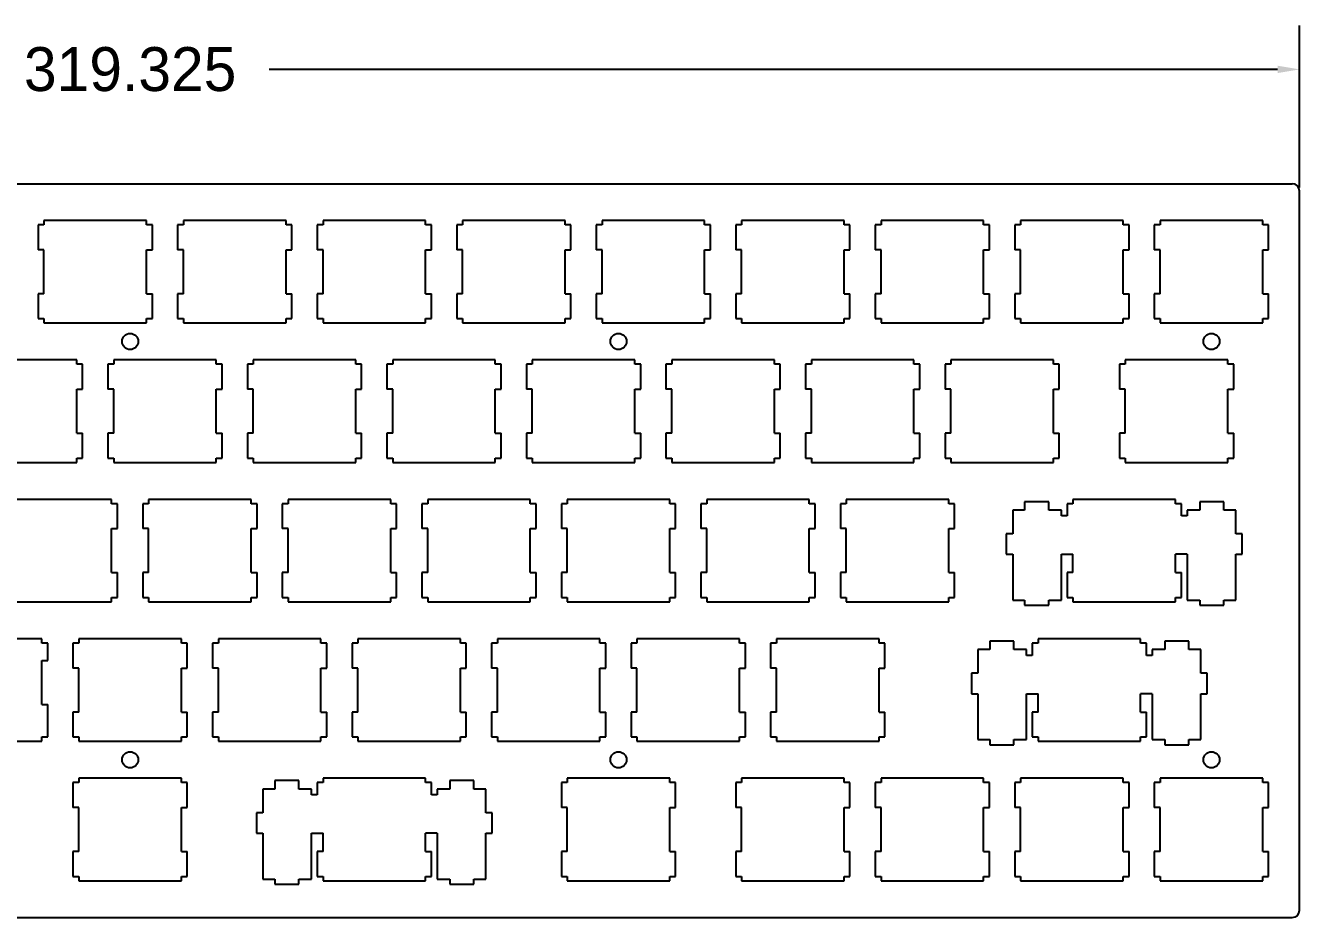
# Model space of a CAD drawing. Header units: inches. Extents: x 24 to 381, y 153 to 275.
# Drawn here: x 207 to 381, y 152.7 to 274.6 of the extents above; entities that cross this region are included whole.
import ezdxf

# ---------------------------------------------------------------- set-up
doc = ezdxf.new("R2010")
doc.units = ezdxf.units.IN
doc.header["$MEASUREMENT"] = 0
doc.header["$PDSIZE"] = -1
doc.dimstyles.new('Metric', dxfattribs={"dimtxt": 6, "dimasz": 3, "dimexe": 6, "dimexo": 0.5, "dimgap": 2, "dimtad": 0, "dimtih": 1, "dimtoh": 1, "dimdec": 3, "dimzin": 0, "dimdsep": 46, "dimtxsty": 'Standard', "dimcen": 0.09, "dimazin": 0, "dimtfac": 1, "dimtdec": 3, "dimtofl": 0, "dimtmove": 0, "dimatfit": 3, "dimfxl": 1, "dimtolj": 1, "dimtzin": 0, "dimarcsym": 0})

# ---------------------------------------------------------------- blocks, each defined once
blk = doc.blocks.new('*D26')
at = {"color": 0, "lineweight": -2, "transparency": 16777216}
for p, q in [((61.66, 252.47), (61.66, 274.59)), ((380.99, 252.47), (380.99, 274.59)), ((64.66, 268.59), (202.33, 268.59)), ((377.99, 268.59), (240.33, 268.59))]:
    blk.add_line(p, q, dxfattribs=at)
at = {"color": 0, "transparency": 16777216}
for points in [[(64.66, 269.09), (64.66, 268.09), (61.66, 268.59)], [(377.99, 269.09), (377.99, 268.09), (380.99, 268.59)]]:
    blk.add_solid(points, dxfattribs=at)
at = {"layer": 'Defpoints', "color": 0, "transparency": 16777216}
for p in [(380.99, 268.59), (61.66, 251.97), (380.99, 251.97)]:
    blk.add_point(p, dxfattribs=at)
at = {"color": 0, "transparency": 16777216, "insert": (221.33, 268.59), "char_height": 6, "attachment_point": 5}
blk.add_mtext('\\A1;319.325', dxfattribs=at)

msp = doc.modelspace()

# ---------------------------------------------------------------- linework, layer by layer
at = {"color": 0}
for p, q in [((62.6635, 252.9736), (379.9885, 252.9736)), ((380.9885, 153.7236), (380.9885, 251.9736)), ((209.5635, 247.3486), (208.7635, 247.3486)), ((208.7635, 247.3486), (208.7635, 243.9486)), ((223.5635, 247.9486), (209.5635, 247.9486)), ((209.5635, 247.9486), (209.5635, 247.3486)), ((223.5635, 247.3486), (223.5635, 247.9486)), ((224.3635, 247.3486), (223.5635, 247.3486)), ((224.3635, 243.9486), (224.3635, 247.3486)), ((227.8135, 247.3486), (227.8135, 243.9486)), ((228.6135, 247.3486), (227.8135, 247.3486)), ((228.6135, 247.9486), (228.6135, 247.3486)), ((242.6135, 247.9486), (228.6135, 247.9486)), ((242.6135, 247.3486), (242.6135, 247.9486)), ((243.4135, 247.3486), (242.6135, 247.3486)), ((243.4135, 243.9486), (243.4135, 247.3486)), ((246.8635, 247.3486), (246.8635, 243.9486)), ((247.6635, 247.3486), (246.8635, 247.3486)), ((261.6635, 247.9486), (247.6635, 247.9486)), ((247.6635, 247.9486), (247.6635, 247.3486)), ((261.6635, 247.3486), (261.6635, 247.9486)), ((262.4635, 247.3486), (261.6635, 247.3486)), ((262.4635, 243.9486), (262.4635, 247.3486)), ((265.9135, 247.3486), (265.9135, 243.9486)), ((266.7135, 247.3486), (265.9135, 247.3486)), ((266.7135, 247.9486), (266.7135, 247.3486)), ((280.7135, 247.9486), (266.7135, 247.9486)), ((280.7135, 247.3486), (280.7135, 247.9486)), ((281.5135, 247.3486), (280.7135, 247.3486)), ((281.5135, 243.9486), (281.5135, 247.3486)), ((284.9635, 247.3486), (284.9635, 243.9486)), ((285.7635, 247.3486), (284.9635, 247.3486)), ((285.7635, 247.9486), (285.7635, 247.3486)), ((299.7635, 247.9486), (285.7635, 247.9486)), ((299.7635, 247.3486), (299.7635, 247.9486)), ((300.5635, 247.3486), (299.7635, 247.3486)), ((300.5635, 243.9486), (300.5635, 247.3486)), ((304.8135, 247.3486), (304.0135, 247.3486)), ((304.0135, 247.3486), (304.0135, 243.9486)), ((318.8135, 247.9486), (304.8135, 247.9486)), ((304.8135, 247.9486), (304.8135, 247.3486)), ((318.8135, 247.3486), (318.8135, 247.9486)), ((319.6135, 247.3486), (318.8135, 247.3486)), ((319.6135, 243.9486), (319.6135, 247.3486)), ((323.8635, 247.3486), (323.0635, 247.3486)), ((323.0635, 247.3486), (323.0635, 243.9486)), ((337.8635, 247.9486), (323.8635, 247.9486)), ((323.8635, 247.9486), (323.8635, 247.3486)), ((337.8635, 247.3486), (337.8635, 247.9486)), ((338.6635, 247.3486), (337.8635, 247.3486)), ((338.6635, 243.9486), (338.6635, 247.3486)), ((342.9135, 247.3486), (342.1135, 247.3486)), ((342.1135, 247.3486), (342.1135, 243.9486)), ((356.9135, 247.9486), (342.9135, 247.9486)), ((342.9135, 247.9486), (342.9135, 247.3486)), ((356.9135, 247.3486), (356.9135, 247.9486)), ((357.7135, 247.3486), (356.9135, 247.3486)), ((357.7135, 243.9486), (357.7135, 247.3486)), ((361.1635, 247.3486), (361.1635, 243.9486)), ((361.9635, 247.3486), (361.1635, 247.3486)), ((361.9635, 247.9486), (361.9635, 247.3486)), ((375.9635, 247.9486), (361.9635, 247.9486)), ((375.9635, 247.3486), (375.9635, 247.9486)), ((376.7635, 247.3486), (375.9635, 247.3486)), ((376.7635, 243.9486), (376.7635, 247.3486)), ((208.7635, 237.9486), (208.7635, 234.5486)), ((224.3635, 234.5486), (224.3635, 237.9486)), ((227.8135, 237.9486), (227.8135, 234.5486)), ((243.4135, 234.5486), (243.4135, 237.9486)), ((246.8635, 237.9486), (246.8635, 234.5486)), ((262.4635, 234.5486), (262.4635, 237.9486)), ((265.9135, 237.9486), (265.9135, 234.5486)), ((281.5135, 234.5486), (281.5135, 237.9486)), ((284.9635, 237.9486), (284.9635, 234.5486)), ((300.5635, 234.5486), (300.5635, 237.9486)), ((304.0135, 237.9486), (304.0135, 234.5486)), ((319.6135, 234.5486), (319.6135, 237.9486)), ((323.0635, 237.9486), (323.0635, 234.5486)), ((338.6635, 234.5486), (338.6635, 237.9486)), ((342.1135, 237.9486), (342.1135, 234.5486)), ((357.7135, 234.5486), (357.7135, 237.9486)), ((361.1635, 237.9486), (361.1635, 234.5486)), ((376.7635, 234.5486), (376.7635, 237.9486)), ((208.7635, 234.5486), (209.5635, 234.5486)), ((209.5635, 234.5486), (209.5635, 233.9486)), ((209.5635, 233.9486), (223.5635, 233.9486)), ((223.5635, 234.5486), (224.3635, 234.5486)), ((223.5635, 233.9486), (223.5635, 234.5486)), ((227.8135, 234.5486), (228.6135, 234.5486)), ((228.6135, 234.5486), (228.6135, 233.9486)), ((228.6135, 233.9486), (242.6135, 233.9486)), ((242.6135, 233.9486), (242.6135, 234.5486)), ((242.6135, 234.5486), (243.4135, 234.5486)), ((246.8635, 234.5486), (247.6635, 234.5486)), ((247.6635, 234.5486), (247.6635, 233.9486)), ((247.6635, 233.9486), (261.6635, 233.9486)), ((261.6635, 233.9486), (261.6635, 234.5486)), ((261.6635, 234.5486), (262.4635, 234.5486)), ((265.9135, 234.5486), (266.7135, 234.5486)), ((266.7135, 234.5486), (266.7135, 233.9486)), ((266.7135, 233.9486), (280.7135, 233.9486)), ((280.7135, 233.9486), (280.7135, 234.5486)), ((280.7135, 234.5486), (281.5135, 234.5486)), ((284.9635, 234.5486), (285.7635, 234.5486)), ((285.7635, 234.5486), (285.7635, 233.9486)), ((285.7635, 233.9486), (299.7635, 233.9486)), ((299.7635, 233.9486), (299.7635, 234.5486)), ((299.7635, 234.5486), (300.5635, 234.5486)), ((304.0135, 234.5486), (304.8135, 234.5486)), ((304.8135, 234.5486), (304.8135, 233.9486)), ((304.8135, 233.9486), (318.8135, 233.9486)), ((318.8135, 234.5486), (319.6135, 234.5486)), ((318.8135, 233.9486), (318.8135, 234.5486)), ((323.0635, 234.5486), (323.8635, 234.5486)), ((323.8635, 234.5486), (323.8635, 233.9486)), ((323.8635, 233.9486), (337.8635, 233.9486)), ((337.8635, 234.5486), (338.6635, 234.5486)), ((337.8635, 233.9486), (337.8635, 234.5486)), ((342.1135, 234.5486), (342.9135, 234.5486)), ((342.9135, 234.5486), (342.9135, 233.9486)), ((342.9135, 233.9486), (356.9135, 233.9486)), ((356.9135, 234.5486), (357.7135, 234.5486)), ((356.9135, 233.9486), (356.9135, 234.5486)), ((361.1635, 234.5486), (361.9635, 234.5486)), ((361.9635, 234.5486), (361.9635, 233.9486)), ((361.9635, 233.9486), (375.9635, 233.9486)), ((375.9635, 233.9486), (375.9635, 234.5486)), ((375.9635, 234.5486), (376.7635, 234.5486)), ((214.0385, 228.8986), (200.0385, 228.8986)), ((214.0385, 228.2986), (214.0385, 228.8986)), ((214.8385, 228.2986), (214.0385, 228.2986)), ((214.8385, 224.8986), (214.8385, 228.2986)), ((218.2885, 228.2986), (218.2885, 224.8986)), ((219.0885, 228.2986), (218.2885, 228.2986)), ((219.0885, 228.8986), (219.0885, 228.2986)), ((233.0885, 228.8986), (219.0885, 228.8986)), ((233.0885, 228.2986), (233.0885, 228.8986)), ((233.8885, 228.2986), (233.0885, 228.2986)), ((233.8885, 224.8986), (233.8885, 228.2986)), ((237.3385, 228.2986), (237.3385, 224.8986)), ((238.1385, 228.2986), (237.3385, 228.2986)), ((238.1385, 228.8986), (238.1385, 228.2986)), ((252.1385, 228.8986), (238.1385, 228.8986)), ((252.1385, 228.2986), (252.1385, 228.8986)), ((252.9385, 228.2986), (252.1385, 228.2986)), ((252.9385, 224.8986), (252.9385, 228.2986)), ((257.1885, 228.2986), (256.3885, 228.2986)), ((256.3885, 228.2986), (256.3885, 224.8986)), ((271.1885, 228.8986), (257.1885, 228.8986)), ((257.1885, 228.8986), (257.1885, 228.2986)), ((271.1885, 228.2986), (271.1885, 228.8986)), ((271.9885, 228.2986), (271.1885, 228.2986)), ((271.9885, 224.8986), (271.9885, 228.2986)), ((276.2385, 228.2986), (275.4385, 228.2986)), ((275.4385, 228.2986), (275.4385, 224.8986)), ((290.2385, 228.8986), (276.2385, 228.8986)), ((276.2385, 228.8986), (276.2385, 228.2986)), ((290.2385, 228.2986), (290.2385, 228.8986)), ((291.0385, 228.2986), (290.2385, 228.2986)), ((291.0385, 224.8986), (291.0385, 228.2986)), ((295.2885, 228.2986), (294.4885, 228.2986)), ((294.4885, 228.2986), (294.4885, 224.8986)), ((309.2885, 228.8986), (295.2885, 228.8986)), ((295.2885, 228.8986), (295.2885, 228.2986)), ((309.2885, 228.2986), (309.2885, 228.8986)), ((310.0885, 228.2986), (309.2885, 228.2986)), ((310.0885, 224.8986), (310.0885, 228.2986)), ((314.3385, 228.2986), (313.5385, 228.2986)), ((313.5385, 228.2986), (313.5385, 224.8986)), ((328.3385, 228.8986), (314.3385, 228.8986)), ((314.3385, 228.8986), (314.3385, 228.2986)), ((328.3385, 228.2986), (328.3385, 228.8986)), ((329.1385, 228.2986), (328.3385, 228.2986)), ((329.1385, 224.8986), (329.1385, 228.2986)), ((332.5885, 228.2986), (332.5885, 224.8986)), ((333.3885, 228.2986), (332.5885, 228.2986)), ((333.3885, 228.8986), (333.3885, 228.2986)), ((347.3885, 228.8986), (333.3885, 228.8986)), ((347.3885, 228.2986), (347.3885, 228.8986)), ((348.1885, 228.2986), (347.3885, 228.2986)), ((348.1885, 224.8986), (348.1885, 228.2986)), ((356.401, 228.2986), (356.401, 224.8986)), ((357.201, 228.2986), (356.401, 228.2986)), ((357.201, 228.8986), (357.201, 228.2986)), ((371.201, 228.8986), (357.201, 228.8986)), ((371.201, 228.2986), (371.201, 228.8986)), ((372.001, 228.2986), (371.201, 228.2986)), ((372.001, 224.8986), (372.001, 228.2986)), ((214.8385, 215.4986), (214.8385, 218.8986)), ((218.2885, 218.8986), (218.2885, 215.4986)), ((233.8885, 215.4986), (233.8885, 218.8986)), ((237.3385, 218.8986), (237.3385, 215.4986)), ((252.9385, 215.4986), (252.9385, 218.8986)), ((256.3885, 218.8986), (256.3885, 215.4986)), ((271.9885, 215.4986), (271.9885, 218.8986)), ((275.4385, 218.8986), (275.4385, 215.4986)), ((291.0385, 215.4986), (291.0385, 218.8986)), ((294.4885, 218.8986), (294.4885, 215.4986)), ((310.0885, 215.4986), (310.0885, 218.8986)), ((313.5385, 218.8986), (313.5385, 215.4986)), ((329.1385, 215.4986), (329.1385, 218.8986)), ((332.5885, 218.8986), (332.5885, 215.4986)), ((348.1885, 215.4986), (348.1885, 218.8986)), ((356.401, 218.8986), (356.401, 215.4986)), ((372.001, 215.4986), (372.001, 218.8986)), ((200.0385, 214.8986), (214.0385, 214.8986)), ((214.0385, 214.8986), (214.0385, 215.4986)), ((214.0385, 215.4986), (214.8385, 215.4986)), ((218.2885, 215.4986), (219.0885, 215.4986)), ((219.0885, 215.4986), (219.0885, 214.8986)), ((219.0885, 214.8986), (233.0885, 214.8986)), ((233.0885, 214.8986), (233.0885, 215.4986)), ((233.0885, 215.4986), (233.8885, 215.4986)), ((237.3385, 215.4986), (238.1385, 215.4986)), ((238.1385, 215.4986), (238.1385, 214.8986)), ((238.1385, 214.8986), (252.1385, 214.8986)), ((252.1385, 214.8986), (252.1385, 215.4986)), ((252.1385, 215.4986), (252.9385, 215.4986)), ((256.3885, 215.4986), (257.1885, 215.4986)), ((257.1885, 215.4986), (257.1885, 214.8986)), ((257.1885, 214.8986), (271.1885, 214.8986)), ((271.1885, 215.4986), (271.9885, 215.4986)), ((271.1885, 214.8986), (271.1885, 215.4986)), ((275.4385, 215.4986), (276.2385, 215.4986)), ((276.2385, 215.4986), (276.2385, 214.8986)), ((276.2385, 214.8986), (290.2385, 214.8986)), ((290.2385, 215.4986), (291.0385, 215.4986)), ((290.2385, 214.8986), (290.2385, 215.4986)), ((294.4885, 215.4986), (295.2885, 215.4986)), ((295.2885, 215.4986), (295.2885, 214.8986)), ((295.2885, 214.8986), (309.2885, 214.8986)), ((309.2885, 215.4986), (310.0885, 215.4986)), ((309.2885, 214.8986), (309.2885, 215.4986)), ((313.5385, 215.4986), (314.3385, 215.4986)), ((314.3385, 215.4986), (314.3385, 214.8986)), ((314.3385, 214.8986), (328.3385, 214.8986)), ((328.3385, 215.4986), (329.1385, 215.4986)), ((328.3385, 214.8986), (328.3385, 215.4986)), ((332.5885, 215.4986), (333.3885, 215.4986)), ((333.3885, 215.4986), (333.3885, 214.8986)), ((333.3885, 214.8986), (347.3885, 214.8986)), ((347.3885, 214.8986), (347.3885, 215.4986)), ((347.3885, 215.4986), (348.1885, 215.4986)), ((356.401, 215.4986), (357.201, 215.4986)), ((357.201, 215.4986), (357.201, 214.8986)), ((357.201, 214.8986), (371.201, 214.8986)), ((371.201, 214.8986), (371.201, 215.4986)), ((371.201, 215.4986), (372.001, 215.4986)), ((218.801, 209.8486), (204.801, 209.8486)), ((218.801, 209.2486), (218.801, 209.8486)), ((219.601, 209.2486), (218.801, 209.2486)), ((219.601, 205.8486), (219.601, 209.2486)), ((223.851, 209.2486), (223.051, 209.2486)), ((223.051, 209.2486), (223.051, 205.8486)), ((223.851, 209.8486), (223.851, 209.2486)), ((237.851, 209.8486), (223.851, 209.8486)), ((237.851, 209.2486), (237.851, 209.8486)), ((238.651, 209.2486), (237.851, 209.2486)), ((238.651, 205.8486), (238.651, 209.2486)), ((242.901, 209.2486), (242.101, 209.2486)), ((242.101, 209.2486), (242.101, 205.8486)), ((256.901, 209.8486), (242.901, 209.8486)), ((242.901, 209.8486), (242.901, 209.2486)), ((256.901, 209.2486), (256.901, 209.8486)), ((257.701, 209.2486), (256.901, 209.2486)), ((257.701, 205.8486), (257.701, 209.2486)), ((261.151, 209.2486), (261.151, 205.8486)), ((261.951, 209.2486), (261.151, 209.2486)), ((261.951, 209.8486), (261.951, 209.2486)), ((275.951, 209.8486), (261.951, 209.8486)), ((275.951, 209.2486), (275.951, 209.8486)), ((276.751, 209.2486), (275.951, 209.2486)), ((276.751, 205.8486), (276.751, 209.2486)), ((281.001, 209.2486), (280.201, 209.2486)), ((280.201, 209.2486), (280.201, 205.8486)), ((295.001, 209.8486), (281.001, 209.8486)), ((281.001, 209.8486), (281.001, 209.2486)), ((295.001, 209.2486), (295.001, 209.8486)), ((295.801, 209.2486), (295.001, 209.2486)), ((295.801, 205.8486), (295.801, 209.2486)), ((300.051, 209.2486), (299.251, 209.2486)), ((299.251, 209.2486), (299.251, 205.8486)), ((314.051, 209.8486), (300.051, 209.8486)), ((300.051, 209.8486), (300.051, 209.2486)), ((314.051, 209.2486), (314.051, 209.8486)), ((314.851, 209.2486), (314.051, 209.2486)), ((314.851, 205.8486), (314.851, 209.2486)), ((318.301, 209.2486), (318.301, 205.8486)), ((319.101, 209.2486), (318.301, 209.2486)), ((319.101, 209.8486), (319.101, 209.2486)), ((333.101, 209.8486), (319.101, 209.8486)), ((333.101, 209.2486), (333.101, 209.8486)), ((333.901, 209.2486), (333.101, 209.2486)), ((333.901, 205.8486), (333.901, 209.2486)), ((343.4572, 209.5286), (343.4572, 208.3786)), ((346.7572, 209.5286), (343.4572, 209.5286)), ((346.7572, 208.3786), (346.7572, 209.5286)), ((349.2572, 209.2486), (349.2572, 207.5786)), ((350.0572, 209.2486), (349.2572, 209.2486)), ((364.0572, 209.8486), (350.0572, 209.8486)), ((350.0572, 209.8486), (350.0572, 209.2486)), ((364.0572, 209.2486), (364.0572, 209.8486)), ((364.8572, 209.2486), (364.0572, 209.2486)), ((364.8572, 207.5786), (364.8572, 209.2486)), ((370.6572, 209.5286), (367.3572, 209.5286)), ((367.3572, 209.5286), (367.3572, 208.3786)), ((370.6572, 208.3786), (370.6572, 209.5286)), ((341.8322, 208.3786), (341.8322, 205.1486)), ((343.4572, 208.3786), (341.8322, 208.3786)), ((348.4822, 208.3786), (346.7572, 208.3786)), ((348.4822, 207.5786), (348.4822, 208.3786)), ((349.2572, 207.5786), (348.4822, 207.5786)), ((365.6322, 207.5786), (364.8572, 207.5786)), ((367.3572, 208.3786), (365.6322, 208.3786)), ((365.6322, 208.3786), (365.6322, 207.5786)), ((372.2822, 208.3786), (370.6572, 208.3786)), ((372.2822, 205.1486), (372.2822, 208.3786)), ((340.9572, 205.1486), (340.9572, 202.3486)), ((341.8322, 205.1486), (340.9572, 205.1486)), ((373.1572, 205.1486), (372.2822, 205.1486)), ((373.1572, 202.3486), (373.1572, 205.1486)), ((340.9572, 202.3486), (341.8322, 202.3486)), ((341.8322, 202.3486), (341.8322, 196.0786)), ((348.4822, 196.0786), (348.4822, 202.3486)), ((365.6322, 202.3486), (365.6322, 196.0786)), ((372.2822, 196.0786), (372.2822, 202.3486)), ((372.2822, 202.3486), (373.1572, 202.3486)), ((219.601, 196.4486), (219.601, 199.8486)), ((223.051, 199.8486), (223.051, 196.4486)), ((238.651, 196.4486), (238.651, 199.8486)), ((242.101, 199.8486), (242.101, 196.4486)), ((257.701, 196.4486), (257.701, 199.8486)), ((261.151, 199.8486), (261.151, 196.4486)), ((276.751, 196.4486), (276.751, 199.8486)), ((280.201, 199.8486), (280.201, 196.4486)), ((295.801, 196.4486), (295.801, 199.8486)), ((299.251, 199.8486), (299.251, 196.4486)), ((314.851, 196.4486), (314.851, 199.8486)), ((318.301, 199.8486), (318.301, 196.4486)), ((333.901, 196.4486), (333.901, 199.8486)), ((349.2572, 199.8486), (349.2572, 196.4486)), ((364.8572, 196.4486), (364.8572, 199.8486)), ((204.801, 195.8486), (218.801, 195.8486)), ((218.801, 196.4486), (219.601, 196.4486)), ((218.801, 195.8486), (218.801, 196.4486)), ((223.051, 196.4486), (223.851, 196.4486)), ((223.851, 196.4486), (223.851, 195.8486)), ((223.851, 195.8486), (237.851, 195.8486)), ((237.851, 196.4486), (238.651, 196.4486)), ((237.851, 195.8486), (237.851, 196.4486)), ((242.101, 196.4486), (242.901, 196.4486)), ((242.901, 196.4486), (242.901, 195.8486)), ((242.901, 195.8486), (256.901, 195.8486)), ((256.901, 196.4486), (257.701, 196.4486)), ((256.901, 195.8486), (256.901, 196.4486)), ((261.151, 196.4486), (261.951, 196.4486)), ((261.951, 196.4486), (261.951, 195.8486)), ((261.951, 195.8486), (275.951, 195.8486)), ((275.951, 195.8486), (275.951, 196.4486)), ((275.951, 196.4486), (276.751, 196.4486)), ((280.201, 196.4486), (281.001, 196.4486)), ((281.001, 196.4486), (281.001, 195.8486)), ((281.001, 195.8486), (295.001, 195.8486)), ((295.001, 196.4486), (295.801, 196.4486)), ((295.001, 195.8486), (295.001, 196.4486)), ((299.251, 196.4486), (300.051, 196.4486)), ((300.051, 196.4486), (300.051, 195.8486)), ((300.051, 195.8486), (314.051, 195.8486)), ((314.051, 196.4486), (314.851, 196.4486)), ((314.051, 195.8486), (314.051, 196.4486)), ((318.301, 196.4486), (319.101, 196.4486)), ((319.101, 196.4486), (319.101, 195.8486)), ((319.101, 195.8486), (333.101, 195.8486)), ((333.101, 195.8486), (333.101, 196.4486)), ((333.101, 196.4486), (333.901, 196.4486)), ((341.8322, 196.0786), (343.4572, 196.0786)), ((343.4572, 196.0786), (343.4572, 195.3786)), ((343.4572, 195.3786), (346.7572, 195.3786)), ((346.7572, 196.0786), (348.4822, 196.0786)), ((346.7572, 195.3786), (346.7572, 196.0786)), ((349.2572, 196.4486), (350.0572, 196.4486)), ((350.0572, 196.4486), (350.0572, 195.8486)), ((350.0572, 195.8486), (364.0572, 195.8486)), ((364.0572, 196.4486), (364.8572, 196.4486)), ((364.0572, 195.8486), (364.0572, 196.4486)), ((365.6322, 196.0786), (367.3572, 196.0786)), ((367.3572, 196.0786), (367.3572, 195.3786)), ((367.3572, 195.3786), (370.6572, 195.3786)), ((370.6572, 195.3786), (370.6572, 196.0786)), ((370.6572, 196.0786), (372.2822, 196.0786)), ((209.276, 190.7986), (195.276, 190.7986)), ((209.276, 190.1986), (209.276, 190.7986)), ((210.076, 190.1986), (209.276, 190.1986)), ((210.076, 187.8384), (210.076, 190.1986)), ((214.326, 190.1986), (213.526, 190.1986)), ((213.526, 190.1986), (213.526, 186.7986)), ((228.326, 190.7986), (214.326, 190.7986)), ((214.326, 190.7986), (214.326, 190.1986)), ((228.326, 190.1986), (228.326, 190.7986)), ((229.126, 190.1986), (228.326, 190.1986)), ((229.126, 186.7986), (229.126, 190.1986)), ((232.576, 190.1986), (232.576, 186.7986)), ((233.376, 190.1986), (232.576, 190.1986)), ((233.376, 190.7986), (233.376, 190.1986)), ((247.376, 190.7986), (233.376, 190.7986)), ((247.376, 190.1986), (247.376, 190.7986)), ((248.176, 190.1986), (247.376, 190.1986)), ((248.176, 186.7986), (248.176, 190.1986)), ((252.426, 190.1986), (251.626, 190.1986)), ((251.626, 190.1986), (251.626, 186.7986)), ((252.426, 190.7986), (252.426, 190.1986)), ((266.426, 190.7986), (252.426, 190.7986)), ((266.426, 190.1986), (266.426, 190.7986)), ((267.226, 190.1986), (266.426, 190.1986)), ((267.226, 186.7986), (267.226, 190.1986)), ((271.476, 190.1986), (270.676, 190.1986)), ((270.676, 190.1986), (270.676, 186.7986)), ((285.476, 190.7986), (271.476, 190.7986)), ((271.476, 190.7986), (271.476, 190.1986)), ((285.476, 190.1986), (285.476, 190.7986)), ((286.276, 190.1986), (285.476, 190.1986)), ((286.276, 186.7986), (286.276, 190.1986)), ((290.526, 190.1986), (289.726, 190.1986)), ((289.726, 190.1986), (289.726, 186.7986)), ((290.526, 190.7986), (290.526, 190.1986)), ((304.526, 190.7986), (290.526, 190.7986)), ((304.526, 190.1986), (304.526, 190.7986)), ((305.326, 190.1986), (304.526, 190.1986)), ((305.326, 186.7986), (305.326, 190.1986)), ((309.576, 190.1986), (308.776, 190.1986)), ((308.776, 190.1986), (308.776, 186.7986)), ((309.576, 190.7986), (309.576, 190.1986)), ((323.576, 190.7986), (309.576, 190.7986)), ((323.576, 190.1986), (323.576, 190.7986)), ((324.376, 190.1986), (323.576, 190.1986)), ((324.376, 186.7986), (324.376, 190.1986)), ((338.6947, 190.4786), (338.6947, 189.3286)), ((341.9947, 190.4786), (338.6947, 190.4786)), ((341.9947, 189.3286), (341.9947, 190.4786)), ((344.4947, 190.1986), (344.4947, 188.5286)), ((345.2947, 190.1986), (344.4947, 190.1986)), ((359.2947, 190.7986), (345.2947, 190.7986)), ((345.2947, 190.7986), (345.2947, 190.1986)), ((359.2947, 190.1986), (359.2947, 190.7986)), ((360.0947, 190.1986), (359.2947, 190.1986)), ((360.0947, 188.5286), (360.0947, 190.1986)), ((365.8947, 190.4786), (362.5947, 190.4786)), ((362.5947, 190.4786), (362.5947, 189.3286)), ((365.8947, 189.3286), (365.8947, 190.4786)), ((337.0697, 189.3286), (337.0697, 186.0986)), ((338.6947, 189.3286), (337.0697, 189.3286)), ((343.7197, 189.3286), (341.9947, 189.3286)), ((343.7197, 188.5286), (343.7197, 189.3286)), ((344.4947, 188.5286), (343.7197, 188.5286)), ((360.8697, 188.5286), (360.0947, 188.5286)), ((362.5947, 189.3286), (360.8697, 189.3286)), ((360.8697, 189.3286), (360.8697, 188.5286)), ((367.5197, 189.3286), (365.8947, 189.3286)), ((367.5197, 186.0986), (367.5197, 189.3286)), ((336.1947, 186.0986), (336.1947, 183.2986)), ((337.0697, 186.0986), (336.1947, 186.0986)), ((368.3947, 186.0986), (367.5197, 186.0986)), ((368.3947, 183.2986), (368.3947, 186.0986)), ((336.1947, 183.2986), (337.0697, 183.2986)), ((337.0697, 183.2986), (337.0697, 177.0286)), ((343.7197, 177.0286), (343.7197, 183.2986)), ((360.8697, 183.2986), (360.8697, 177.0286)), ((367.5197, 177.0286), (367.5197, 183.2986)), ((367.5197, 183.2986), (368.3947, 183.2986)), ((210.076, 177.3986), (210.076, 181.8384)), ((213.526, 180.7986), (213.526, 177.3986)), ((229.126, 177.3986), (229.126, 180.7986)), ((232.576, 180.7986), (232.576, 177.3986)), ((248.176, 177.3986), (248.176, 180.7986)), ((251.626, 180.7986), (251.626, 177.3986)), ((267.226, 177.3986), (267.226, 180.7986)), ((270.676, 180.7986), (270.676, 177.3986)), ((286.276, 177.3986), (286.276, 180.7986)), ((289.726, 180.7986), (289.726, 177.3986)), ((305.326, 177.3986), (305.326, 180.7986)), ((308.776, 180.7986), (308.776, 177.3986)), ((324.376, 177.3986), (324.376, 180.7986)), ((344.4947, 180.7986), (344.4947, 177.3986)), ((360.0947, 177.3986), (360.0947, 180.7986)), ((195.276, 176.7986), (209.276, 176.7986)), ((209.276, 177.3986), (210.076, 177.3986)), ((209.276, 176.7986), (209.276, 177.3986)), ((213.526, 177.3986), (214.326, 177.3986)), ((214.326, 177.3986), (214.326, 176.7986)), ((214.326, 176.7986), (228.326, 176.7986)), ((228.326, 177.3986), (229.126, 177.3986)), ((228.326, 176.7986), (228.326, 177.3986)), ((232.576, 177.3986), (233.376, 177.3986)), ((233.376, 177.3986), (233.376, 176.7986)), ((233.376, 176.7986), (247.376, 176.7986)), ((247.376, 176.7986), (247.376, 177.3986)), ((247.376, 177.3986), (248.176, 177.3986)), ((251.626, 177.3986), (252.426, 177.3986)), ((252.426, 177.3986), (252.426, 176.7986)), ((252.426, 176.7986), (266.426, 176.7986)), ((266.426, 176.7986), (266.426, 177.3986)), ((266.426, 177.3986), (267.226, 177.3986)), ((270.676, 177.3986), (271.476, 177.3986)), ((271.476, 177.3986), (271.476, 176.7986)), ((271.476, 176.7986), (285.476, 176.7986)), ((285.476, 177.3986), (286.276, 177.3986)), ((285.476, 176.7986), (285.476, 177.3986)), ((289.726, 177.3986), (290.526, 177.3986)), ((290.526, 177.3986), (290.526, 176.7986)), ((290.526, 176.7986), (304.526, 176.7986)), ((304.526, 176.7986), (304.526, 177.3986)), ((304.526, 177.3986), (305.326, 177.3986)), ((308.776, 177.3986), (309.576, 177.3986)), ((309.576, 177.3986), (309.576, 176.7986)), ((309.576, 176.7986), (323.576, 176.7986)), ((323.576, 177.3986), (324.376, 177.3986)), ((323.576, 176.7986), (323.576, 177.3986)), ((337.0697, 177.0286), (338.6947, 177.0286)), ((338.6947, 177.0286), (338.6947, 176.3286)), ((338.6947, 176.3286), (341.9947, 176.3286)), ((341.9947, 177.0286), (343.7197, 177.0286)), ((341.9947, 176.3286), (341.9947, 177.0286)), ((344.4947, 177.3986), (345.2947, 177.3986)), ((345.2947, 177.3986), (345.2947, 176.7986)), ((345.2947, 176.7986), (359.2947, 176.7986)), ((359.2947, 177.3986), (360.0947, 177.3986)), ((359.2947, 176.7986), (359.2947, 177.3986)), ((360.8697, 177.0286), (362.5947, 177.0286)), ((362.5947, 177.0286), (362.5947, 176.3286)), ((362.5947, 176.3286), (365.8947, 176.3286)), ((365.8947, 176.3286), (365.8947, 177.0286)), ((365.8947, 177.0286), (367.5197, 177.0286)), ((213.526, 171.1486), (213.526, 167.7486)), ((214.326, 171.1486), (213.526, 171.1486)), ((228.326, 171.7486), (214.326, 171.7486)), ((214.326, 171.7486), (214.326, 171.1486)), ((228.326, 171.1486), (228.326, 171.7486)), ((229.126, 171.1486), (228.326, 171.1486)), ((229.126, 167.7486), (229.126, 171.1486)), ((241.0635, 171.4286), (241.0635, 170.2786)), ((244.3635, 171.4286), (241.0635, 171.4286)), ((244.3635, 170.2786), (244.3635, 171.4286)), ((246.8635, 171.1486), (246.8635, 169.4786)), ((247.6635, 171.1486), (246.8635, 171.1486)), ((261.6635, 171.7486), (247.6635, 171.7486)), ((247.6635, 171.7486), (247.6635, 171.1486)), ((261.6635, 171.1486), (261.6635, 171.7486)), ((262.4635, 171.1486), (261.6635, 171.1486)), ((262.4635, 169.4786), (262.4635, 171.1486)), ((268.2635, 171.4286), (264.9635, 171.4286)), ((264.9635, 171.4286), (264.9635, 170.2786)), ((268.2635, 170.2786), (268.2635, 171.4286)), ((281.001, 171.1486), (280.201, 171.1486)), ((280.201, 171.1486), (280.201, 167.7486)), ((295.001, 171.7486), (281.001, 171.7486)), ((281.001, 171.7486), (281.001, 171.1486)), ((295.001, 171.1486), (295.001, 171.7486)), ((295.801, 171.1486), (295.001, 171.1486)), ((295.801, 167.7486), (295.801, 171.1486)), ((304.0135, 171.1486), (304.0135, 167.7486)), ((304.8135, 171.1486), (304.0135, 171.1486)), ((304.8135, 171.7486), (304.8135, 171.1486)), ((318.8135, 171.7486), (304.8135, 171.7486)), ((318.8135, 171.1486), (318.8135, 171.7486)), ((319.6135, 171.1486), (318.8135, 171.1486)), ((319.6135, 167.7486), (319.6135, 171.1486)), ((323.0635, 171.1486), (323.0635, 167.7486)), ((323.8635, 171.1486), (323.0635, 171.1486)), ((323.8635, 171.7486), (323.8635, 171.1486)), ((337.8635, 171.7486), (323.8635, 171.7486)), ((337.8635, 171.1486), (337.8635, 171.7486)), ((338.6635, 171.1486), (337.8635, 171.1486)), ((338.6635, 167.7486), (338.6635, 171.1486)), ((342.9135, 171.1486), (342.1135, 171.1486)), ((342.1135, 171.1486), (342.1135, 167.7486)), ((356.9135, 171.7486), (342.9135, 171.7486)), ((342.9135, 171.7486), (342.9135, 171.1486)), ((356.9135, 171.1486), (356.9135, 171.7486)), ((357.7135, 171.1486), (356.9135, 171.1486)), ((357.7135, 167.7486), (357.7135, 171.1486)), ((361.9635, 171.1486), (361.1635, 171.1486)), ((361.1635, 171.1486), (361.1635, 167.7486)), ((375.9635, 171.7486), (361.9635, 171.7486)), ((361.9635, 171.7486), (361.9635, 171.1486)), ((375.9635, 171.1486), (375.9635, 171.7486)), ((376.7635, 171.1486), (375.9635, 171.1486)), ((376.7635, 167.7486), (376.7635, 171.1486)), ((239.4385, 170.2786), (239.4385, 167.0486)), ((241.0635, 170.2786), (239.4385, 170.2786)), ((246.0885, 170.2786), (244.3635, 170.2786)), ((246.0885, 169.4786), (246.0885, 170.2786)), ((246.8635, 169.4786), (246.0885, 169.4786)), ((263.2385, 169.4786), (262.4635, 169.4786)), ((264.9635, 170.2786), (263.2385, 170.2786)), ((263.2385, 170.2786), (263.2385, 169.4786)), ((269.8885, 170.2786), (268.2635, 170.2786)), ((269.8885, 167.0486), (269.8885, 170.2786)), ((238.5635, 167.0486), (238.5635, 164.2486)), ((239.4385, 167.0486), (238.5635, 167.0486)), ((270.7635, 167.0486), (269.8885, 167.0486)), ((270.7635, 164.2486), (270.7635, 167.0486)), ((238.5635, 164.2486), (239.4385, 164.2486)), ((239.4385, 164.2486), (239.4385, 157.9786)), ((246.0885, 157.9786), (246.0885, 164.2486)), ((263.2385, 164.2486), (263.2385, 157.9786)), ((269.8885, 157.9786), (269.8885, 164.2486)), ((269.8885, 164.2486), (270.7635, 164.2486)), ((213.526, 161.7486), (213.526, 158.3486)), ((229.126, 158.3486), (229.126, 161.7486)), ((246.8635, 161.7486), (246.8635, 158.3486)), ((262.4635, 158.3486), (262.4635, 161.7486)), ((280.201, 161.7486), (280.201, 158.3486)), ((295.801, 158.3486), (295.801, 161.7486)), ((304.0135, 161.7486), (304.0135, 158.3486)), ((319.6135, 158.3486), (319.6135, 161.7486)), ((323.0635, 161.7486), (323.0635, 158.3486)), ((338.6635, 158.3486), (338.6635, 161.7486)), ((342.1135, 161.7486), (342.1135, 158.3486)), ((357.7135, 158.3486), (357.7135, 161.7486)), ((361.1635, 161.7486), (361.1635, 158.3486)), ((376.7635, 158.3486), (376.7635, 161.7486)), ((213.526, 158.3486), (214.326, 158.3486)), ((214.326, 158.3486), (214.326, 157.7486)), ((228.326, 157.7486), (228.326, 158.3486)), ((228.326, 158.3486), (229.126, 158.3486)), ((246.8635, 158.3486), (247.6635, 158.3486)), ((247.6635, 158.3486), (247.6635, 157.7486)), ((261.6635, 158.3486), (262.4635, 158.3486)), ((261.6635, 157.7486), (261.6635, 158.3486)), ((280.201, 158.3486), (281.001, 158.3486)), ((281.001, 158.3486), (281.001, 157.7486)), ((295.001, 158.3486), (295.801, 158.3486)), ((295.001, 157.7486), (295.001, 158.3486)), ((304.0135, 158.3486), (304.8135, 158.3486)), ((304.8135, 158.3486), (304.8135, 157.7486)), ((318.8135, 157.7486), (318.8135, 158.3486)), ((318.8135, 158.3486), (319.6135, 158.3486)), ((323.0635, 158.3486), (323.8635, 158.3486)), ((323.8635, 158.3486), (323.8635, 157.7486)), ((337.8635, 157.7486), (337.8635, 158.3486)), ((337.8635, 158.3486), (338.6635, 158.3486)), ((342.1135, 158.3486), (342.9135, 158.3486)), ((342.9135, 158.3486), (342.9135, 157.7486)), ((356.9135, 158.3486), (357.7135, 158.3486)), ((356.9135, 157.7486), (356.9135, 158.3486)), ((361.1635, 158.3486), (361.9635, 158.3486)), ((361.9635, 158.3486), (361.9635, 157.7486)), ((375.9635, 157.7486), (375.9635, 158.3486)), ((375.9635, 158.3486), (376.7635, 158.3486)), ((214.326, 157.7486), (228.326, 157.7486)), ((239.4385, 157.9786), (241.0635, 157.9786)), ((241.0635, 157.9786), (241.0635, 157.2786)), ((241.0635, 157.2786), (244.3635, 157.2786)), ((244.3635, 157.9786), (246.0885, 157.9786)), ((244.3635, 157.2786), (244.3635, 157.9786)), ((247.6635, 157.7486), (261.6635, 157.7486)), ((263.2385, 157.9786), (264.9635, 157.9786)), ((264.9635, 157.9786), (264.9635, 157.2786)), ((264.9635, 157.2786), (268.2635, 157.2786)), ((268.2635, 157.2786), (268.2635, 157.9786)), ((268.2635, 157.9786), (269.8885, 157.9786)), ((281.001, 157.7486), (295.001, 157.7486)), ((304.8135, 157.7486), (318.8135, 157.7486)), ((323.8635, 157.7486), (337.8635, 157.7486)), ((342.9135, 157.7486), (356.9135, 157.7486)), ((361.9635, 157.7486), (375.9635, 157.7486)), ((62.6635, 152.7236), (379.9885, 152.7236))]:
    msp.add_line(p, q, dxfattribs=at)
for p, q in [((209.5635, 243.9486), (208.7635, 243.9486)), ((209.5635, 237.9486), (209.5635, 243.9486)), ((223.5635, 237.9486), (223.5635, 243.9486)), ((223.5635, 243.9486), (224.3635, 243.9486)), ((228.6135, 243.9486), (227.8135, 243.9486)), ((228.6135, 237.9486), (228.6135, 243.9486)), ((242.6135, 237.9486), (242.6135, 243.9486)), ((242.6135, 243.9486), (243.4135, 243.9486)), ((247.6635, 243.9486), (246.8635, 243.9486)), ((247.6635, 237.9486), (247.6635, 243.9486)), ((261.6635, 237.9486), (261.6635, 243.9486)), ((261.6635, 243.9486), (262.4635, 243.9486)), ((266.7135, 243.9486), (265.9135, 243.9486)), ((266.7135, 237.9486), (266.7135, 243.9486)), ((280.7135, 237.9486), (280.7135, 243.9486)), ((280.7135, 243.9486), (281.5135, 243.9486)), ((285.7635, 243.9486), (284.9635, 243.9486)), ((285.7635, 237.9486), (285.7635, 243.9486)), ((299.7635, 237.9486), (299.7635, 243.9486)), ((299.7635, 243.9486), (300.5635, 243.9486)), ((304.8135, 243.9486), (304.0135, 243.9486)), ((304.8135, 237.9486), (304.8135, 243.9486)), ((318.8135, 237.9486), (318.8135, 243.9486)), ((318.8135, 243.9486), (319.6135, 243.9486)), ((323.8635, 243.9486), (323.0635, 243.9486)), ((323.8635, 237.9486), (323.8635, 243.9486)), ((337.8635, 237.9486), (337.8635, 243.9486)), ((337.8635, 243.9486), (338.6635, 243.9486)), ((342.9135, 243.9486), (342.1135, 243.9486)), ((342.9135, 237.9486), (342.9135, 243.9486)), ((356.9135, 237.9486), (356.9135, 243.9486)), ((356.9135, 243.9486), (357.7135, 243.9486)), ((361.9635, 243.9486), (361.1635, 243.9486)), ((361.9635, 237.9486), (361.9635, 243.9486)), ((375.9635, 237.9486), (375.9635, 243.9486)), ((375.9635, 243.9486), (376.7635, 243.9486)), ((209.5635, 237.9486), (208.7635, 237.9486)), ((223.5635, 237.9486), (224.3635, 237.9486)), ((228.6135, 237.9486), (227.8135, 237.9486)), ((242.6135, 237.9486), (243.4135, 237.9486)), ((247.6635, 237.9486), (246.8635, 237.9486)), ((261.6635, 237.9486), (262.4635, 237.9486)), ((266.7135, 237.9486), (265.9135, 237.9486)), ((280.7135, 237.9486), (281.5135, 237.9486)), ((285.7635, 237.9486), (284.9635, 237.9486)), ((299.7635, 237.9486), (300.5635, 237.9486)), ((304.8135, 237.9486), (304.0135, 237.9486)), ((318.8135, 237.9486), (319.6135, 237.9486)), ((323.8635, 237.9486), (323.0635, 237.9486)), ((337.8635, 237.9486), (338.6635, 237.9486)), ((342.9135, 237.9486), (342.1135, 237.9486)), ((356.9135, 237.9486), (357.7135, 237.9486)), ((361.9635, 237.9486), (361.1635, 237.9486)), ((375.9635, 237.9486), (376.7635, 237.9486)), ((214.0385, 218.8986), (214.0385, 224.8986)), ((214.0385, 224.8986), (214.8385, 224.8986)), ((219.0885, 224.8986), (218.2885, 224.8986)), ((219.0885, 218.8986), (219.0885, 224.8986)), ((233.0885, 218.8986), (233.0885, 224.8986)), ((233.0885, 224.8986), (233.8885, 224.8986)), ((238.1385, 224.8986), (237.3385, 224.8986)), ((238.1385, 218.8986), (238.1385, 224.8986)), ((252.1385, 218.8986), (252.1385, 224.8986)), ((252.1385, 224.8986), (252.9385, 224.8986)), ((257.1885, 224.8986), (256.3885, 224.8986)), ((257.1885, 218.8986), (257.1885, 224.8986)), ((271.1885, 218.8986), (271.1885, 224.8986)), ((271.1885, 224.8986), (271.9885, 224.8986)), ((276.2385, 224.8986), (275.4385, 224.8986)), ((276.2385, 218.8986), (276.2385, 224.8986)), ((290.2385, 218.8986), (290.2385, 224.8986)), ((290.2385, 224.8986), (291.0385, 224.8986)), ((295.2885, 224.8986), (294.4885, 224.8986)), ((295.2885, 218.8986), (295.2885, 224.8986)), ((309.2885, 218.8986), (309.2885, 224.8986)), ((309.2885, 224.8986), (310.0885, 224.8986)), ((314.3385, 224.8986), (313.5385, 224.8986)), ((314.3385, 218.8986), (314.3385, 224.8986)), ((328.3385, 218.8986), (328.3385, 224.8986)), ((328.3385, 224.8986), (329.1385, 224.8986)), ((333.3885, 224.8986), (332.5885, 224.8986)), ((333.3885, 218.8986), (333.3885, 224.8986)), ((347.3885, 218.8986), (347.3885, 224.8986)), ((347.3885, 224.8986), (348.1885, 224.8986)), ((357.201, 224.8986), (356.401, 224.8986)), ((357.201, 218.8986), (357.201, 224.8986)), ((371.201, 218.8986), (371.201, 224.8986)), ((371.201, 224.8986), (372.001, 224.8986)), ((214.0385, 218.8986), (214.8385, 218.8986)), ((219.0885, 218.8986), (218.2885, 218.8986)), ((233.0885, 218.8986), (233.8885, 218.8986)), ((238.1385, 218.8986), (237.3385, 218.8986)), ((252.1385, 218.8986), (252.9385, 218.8986)), ((257.1885, 218.8986), (256.3885, 218.8986)), ((271.1885, 218.8986), (271.9885, 218.8986)), ((276.2385, 218.8986), (275.4385, 218.8986)), ((290.2385, 218.8986), (291.0385, 218.8986)), ((295.2885, 218.8986), (294.4885, 218.8986)), ((309.2885, 218.8986), (310.0885, 218.8986)), ((314.3385, 218.8986), (313.5385, 218.8986)), ((328.3385, 218.8986), (329.1385, 218.8986)), ((333.3885, 218.8986), (332.5885, 218.8986)), ((347.3885, 218.8986), (348.1885, 218.8986)), ((357.201, 218.8986), (356.401, 218.8986)), ((371.201, 218.8986), (372.001, 218.8986)), ((218.801, 199.8486), (218.801, 205.8486)), ((218.801, 205.8486), (219.601, 205.8486)), ((223.851, 205.8486), (223.051, 205.8486)), ((223.851, 199.8486), (223.851, 205.8486)), ((237.851, 199.8486), (237.851, 205.8486)), ((237.851, 205.8486), (238.651, 205.8486)), ((242.901, 205.8486), (242.101, 205.8486)), ((242.901, 199.8486), (242.901, 205.8486)), ((256.901, 199.8486), (256.901, 205.8486)), ((256.901, 205.8486), (257.701, 205.8486)), ((261.951, 205.8486), (261.151, 205.8486)), ((261.951, 199.8486), (261.951, 205.8486)), ((275.951, 199.8486), (275.951, 205.8486)), ((275.951, 205.8486), (276.751, 205.8486)), ((281.001, 205.8486), (280.201, 205.8486)), ((281.001, 199.8486), (281.001, 205.8486)), ((295.001, 199.8486), (295.001, 205.8486)), ((295.001, 205.8486), (295.801, 205.8486)), ((300.051, 205.8486), (299.251, 205.8486)), ((300.051, 199.8486), (300.051, 205.8486)), ((314.051, 199.8486), (314.051, 205.8486)), ((314.051, 205.8486), (314.851, 205.8486)), ((319.101, 205.8486), (318.301, 205.8486)), ((319.101, 199.8486), (319.101, 205.8486)), ((333.101, 199.8486), (333.101, 205.8486)), ((333.101, 205.8486), (333.901, 205.8486)), ((348.4822, 202.3486), (350.0572, 202.3486)), ((350.0572, 199.8486), (350.0572, 202.3486)), ((364.0572, 199.8486), (364.0572, 202.3486)), ((365.6322, 202.3486), (364.0572, 202.3486)), ((218.801, 199.8486), (219.601, 199.8486)), ((223.851, 199.8486), (223.051, 199.8486)), ((237.851, 199.8486), (238.651, 199.8486)), ((242.901, 199.8486), (242.101, 199.8486)), ((256.901, 199.8486), (257.701, 199.8486)), ((261.951, 199.8486), (261.151, 199.8486)), ((275.951, 199.8486), (276.751, 199.8486)), ((281.001, 199.8486), (280.201, 199.8486)), ((295.001, 199.8486), (295.801, 199.8486)), ((300.051, 199.8486), (299.251, 199.8486)), ((314.051, 199.8486), (314.851, 199.8486)), ((319.101, 199.8486), (318.301, 199.8486)), ((333.101, 199.8486), (333.901, 199.8486)), ((350.0572, 199.8486), (349.2572, 199.8486)), ((364.0572, 199.8486), (364.8572, 199.8486)), ((209.276, 181.8384), (209.276, 187.8384)), ((209.276, 187.8384), (210.076, 187.8384)), ((214.326, 186.7986), (213.526, 186.7986)), ((214.326, 180.7986), (214.326, 186.7986)), ((228.326, 180.7986), (228.326, 186.7986)), ((228.326, 186.7986), (229.126, 186.7986)), ((233.376, 186.7986), (232.576, 186.7986)), ((233.376, 180.7986), (233.376, 186.7986)), ((247.376, 180.7986), (247.376, 186.7986)), ((247.376, 186.7986), (248.176, 186.7986)), ((252.426, 186.7986), (251.626, 186.7986)), ((252.426, 180.7986), (252.426, 186.7986)), ((266.426, 180.7986), (266.426, 186.7986)), ((266.426, 186.7986), (267.226, 186.7986)), ((271.476, 186.7986), (270.676, 186.7986)), ((271.476, 180.7986), (271.476, 186.7986)), ((285.476, 180.7986), (285.476, 186.7986)), ((285.476, 186.7986), (286.276, 186.7986)), ((290.526, 186.7986), (289.726, 186.7986)), ((290.526, 180.7986), (290.526, 186.7986)), ((304.526, 180.7986), (304.526, 186.7986)), ((304.526, 186.7986), (305.326, 186.7986)), ((309.576, 186.7986), (308.776, 186.7986)), ((309.576, 180.7986), (309.576, 186.7986)), ((323.576, 180.7986), (323.576, 186.7986)), ((323.576, 186.7986), (324.376, 186.7986)), ((343.7197, 183.2986), (345.2947, 183.2986)), ((345.2947, 180.7986), (345.2947, 183.2986)), ((359.2947, 180.7986), (359.2947, 183.2986)), ((360.8697, 183.2986), (359.2947, 183.2986)), ((209.276, 181.8384), (210.076, 181.8384)), ((214.326, 180.7986), (213.526, 180.7986)), ((228.326, 180.7986), (229.126, 180.7986)), ((233.376, 180.7986), (232.576, 180.7986)), ((247.376, 180.7986), (248.176, 180.7986)), ((252.426, 180.7986), (251.626, 180.7986)), ((266.426, 180.7986), (267.226, 180.7986)), ((271.476, 180.7986), (270.676, 180.7986)), ((285.476, 180.7986), (286.276, 180.7986)), ((290.526, 180.7986), (289.726, 180.7986)), ((304.526, 180.7986), (305.326, 180.7986)), ((309.576, 180.7986), (308.776, 180.7986)), ((323.576, 180.7986), (324.376, 180.7986)), ((345.2947, 180.7986), (344.4947, 180.7986)), ((359.2947, 180.7986), (360.0947, 180.7986)), ((214.326, 167.7486), (213.526, 167.7486)), ((214.326, 161.7486), (214.326, 167.7486)), ((228.326, 161.7486), (228.326, 167.7486)), ((228.326, 167.7486), (229.126, 167.7486)), ((281.001, 167.7486), (280.201, 167.7486)), ((281.001, 161.7486), (281.001, 167.7486)), ((295.001, 161.7486), (295.001, 167.7486)), ((295.001, 167.7486), (295.801, 167.7486)), ((304.8135, 167.7486), (304.0135, 167.7486)), ((304.8135, 161.7486), (304.8135, 167.7486)), ((318.8135, 161.7486), (318.8135, 167.7486)), ((318.8135, 167.7486), (319.6135, 167.7486)), ((323.8635, 167.7486), (323.0635, 167.7486)), ((323.8635, 161.7486), (323.8635, 167.7486)), ((337.8635, 161.7486), (337.8635, 167.7486)), ((337.8635, 167.7486), (338.6635, 167.7486)), ((342.9135, 167.7486), (342.1135, 167.7486)), ((342.9135, 161.7486), (342.9135, 167.7486)), ((356.9135, 161.7486), (356.9135, 167.7486)), ((356.9135, 167.7486), (357.7135, 167.7486)), ((361.9635, 167.7486), (361.1635, 167.7486)), ((361.9635, 161.7486), (361.9635, 167.7486)), ((375.9635, 161.7486), (375.9635, 167.7486)), ((375.9635, 167.7486), (376.7635, 167.7486)), ((246.0885, 164.2486), (247.6635, 164.2486)), ((247.6635, 161.7486), (247.6635, 164.2486)), ((261.6635, 161.7486), (261.6635, 164.2486)), ((263.2385, 164.2486), (261.6635, 164.2486)), ((214.326, 161.7486), (213.526, 161.7486)), ((228.326, 161.7486), (229.126, 161.7486)), ((247.6635, 161.7486), (246.8635, 161.7486)), ((261.6635, 161.7486), (262.4635, 161.7486)), ((281.001, 161.7486), (280.201, 161.7486)), ((295.001, 161.7486), (295.801, 161.7486)), ((304.8135, 161.7486), (304.0135, 161.7486)), ((318.8135, 161.7486), (319.6135, 161.7486)), ((323.8635, 161.7486), (323.0635, 161.7486)), ((337.8635, 161.7486), (338.6635, 161.7486)), ((342.9135, 161.7486), (342.1135, 161.7486)), ((356.9135, 161.7486), (357.7135, 161.7486)), ((361.9635, 161.7486), (361.1635, 161.7486)), ((375.9635, 161.7486), (376.7635, 161.7486))]:
    msp.add_line(p, q)
at = {"linetype": 'Continuous'}
for centre in [(221.326, 231.4236), (288.001, 231.4236), (368.9635, 231.4236), (221.326, 174.2736), (288.001, 174.2736), (368.9635, 174.2736)]:
    msp.add_circle(centre, 1.1, dxfattribs=at)
at = {"color": 0}
for centre, start, end in [((379.9885, 251.9736), 0, 90), ((379.9885, 153.7236), 270, 0)]:
    msp.add_arc(centre, 1, start, end, dxfattribs=at)

# ---------------------------------------------------------------- dimensions: what is measured, and where the dimension line sits
dim = msp.add_linear_dim(base=(380.9885, 268.5905), p1=(61.6635, 251.9736), p2=(380.9885, 251.9736), dimstyle='Metric')
dim.commit()
dim.dimension.update_dxf_attribs({"geometry": '*D26', "text_midpoint": (221.326, 268.5905)})

doc.saveas('drawing.dxf')
